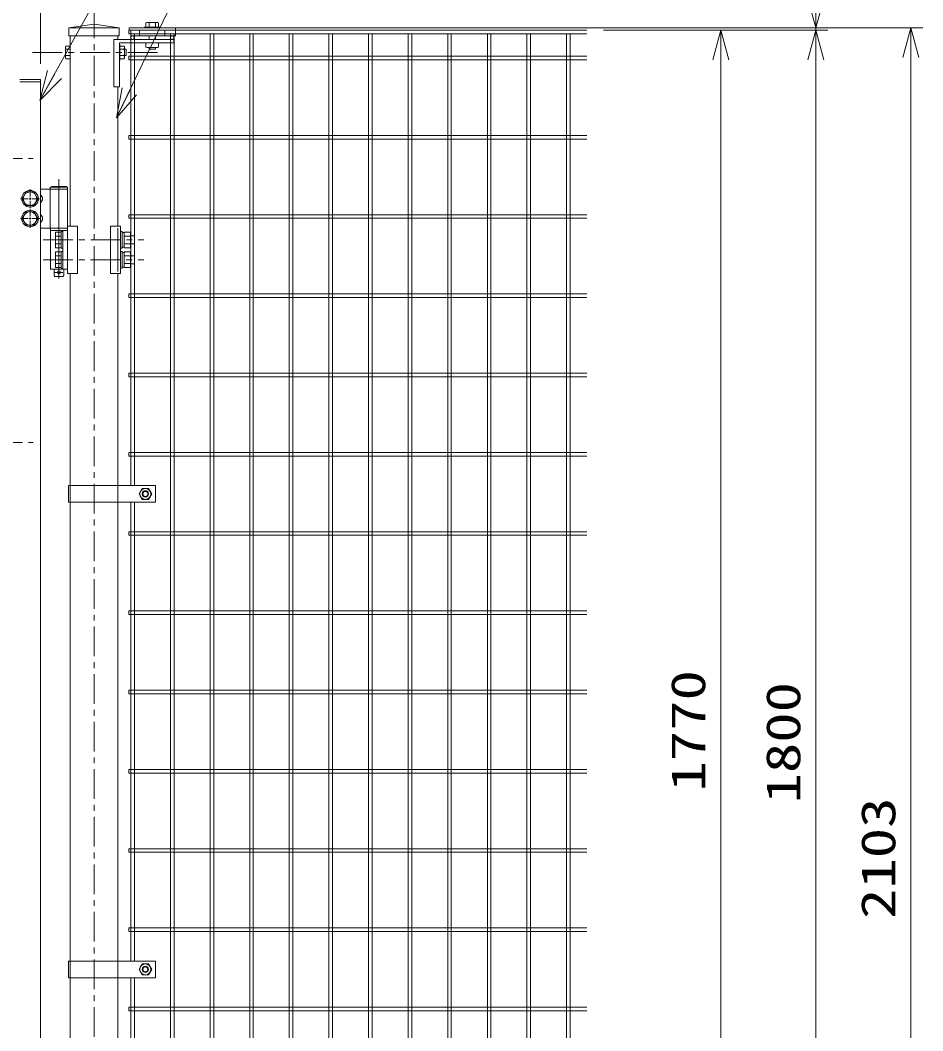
# Model space of a CAD drawing. Units: millimetres, scale not verified. Extents: x -4455 to 4455, y -3150 to 3150.
# Drawn here: x -1773 to -634, y -314 to 962 of the extents above; entities that cross this region are included whole.
import ezdxf
from ezdxf.enums import TextEntityAlignment as Align

# ---------------------------------------------------------------- set-up
doc = ezdxf.new("R2010")
doc.units = ezdxf.units.MM
doc.header["$LTSCALE"] = 30
doc.linetypes.add('USER1', pattern=[2, 1.25, -0.25, 0.25, -0.25])
doc.linetypes.add('USER4', pattern=[0.26, 0.01, -0.25])
for name, color, linetype, lineweight in [('0-0_外形線', 7, 'Continuous', 9), ('0-1_軸線', 2, 'USER1', 18), ('0-2_0', 7, 'Continuous', 9), ('0-3_寸法線', 1, 'Continuous', 18), ('0-6_丁番', 3, 'Continuous', 18), ('0-9_NEO', 152, 'Continuous', 18), ('0-B_1', 7, 'Continuous', 9), ('0-C_2', 7, 'Continuous', 9)]:
    doc.layers.add(name, color=color, linetype=linetype, lineweight=lineweight)
doc.styles.add('ＭＳ ゴシック', font='')
doc.styles.get('ＭＳ ゴシック').set_extended_font_data('MS Gothic')

# ---------------------------------------------------------------- blocks, each defined once
blk = doc.blocks.new('_Open30')
at = {"layer": '0-2_0', "color": 2, "lineweight": 18}
blk.add_line((0, 0), (-30, 0), dxfattribs=at)
blk.add_lwpolyline([(-30, 8.04), (0, 0), (-30, -8.04)], dxfattribs=at)

msp = doc.modelspace()

# ---------------------------------------------------------------- linework, layer by layer
at = {"layer": '0-0_外形線'}
for p, q in [((-1679.93, 956.56), (-1711.68, 951.89)), ((-1679.93, 956.56), (-1648.18, 951.89)), ((-1648.18, 951.89), (-1711.68, 951.89)), ((-1711.68, 951.89), (-1711.68, 941.89)), ((-1648.18, 951.89), (-1658.68, 951.89)), ((-1648.18, 951.89), (-1648.18, 941.89)), ((-1711.68, 941.89), (-1648.18, 941.89)), ((-1710.18, 941.89), (-1710.18, 701.89)), ((-1649.68, 937.39), (-1649.68, 941.89)), ((-1747.68, -827.11), (-1747.68, 883.89)), ((-1649.68, 701.89), (-1649.68, 877.39)), ((-1713.37, 701.89), (-1713.37, 641.89)), ((-1713.37, 701.89), (-1700.9, 701.89)), ((-1700.9, 701.89), (-1700.9, 641.89)), ((-1658.96, 701.89), (-1646.48, 701.89)), ((-1658.96, 701.89), (-1658.96, 641.89)), ((-1646.48, 701.89), (-1646.48, 641.89)), ((-1713.37, 641.89), (-1700.9, 641.89)), ((-1710.18, 641.89), (-1710.18, 74.39)), ((-1710.18, 641.89), (-1710.18, 574.56)), ((-1658.96, 641.89), (-1646.48, 641.89)), ((-1649.68, 74.39), (-1649.68, 641.89)), ((-1649.68, 574.56), (-1649.68, 641.89)), ((-1649.68, -636.11), (-1649.68, 111.64)), ((-1710.18, 74.39), (-1710.18, -636.11))]:
    msp.add_line(p, q, dxfattribs=at)
at = {"layer": '0-0_外形線', "color": 2, "lineweight": 18}
msp.add_line((-1724.22, 760.86), (-1724.22, 635.66), dxfattribs=at)
at = {"layer": '0-0_外形線'}
msp.add_lwpolyline([(-1773.68, 886.89), (-1747.68, 886.89), (-1747.68, 883.89), (-1773.68, 883.89)], dxfattribs=at)
at = {"layer": '0-1_軸線'}
for p, q in [((-1679.93, 976.45), (-1679.93, -1247.05)), ((-1757.44, 920.89), (-1599.83, 920.89)), ((-2827.78, 786.89), (-1756.58, 786.89)), ((-1744.13, 684.39), (-1616.84, 684.39)), ((-1744.19, 659.39), (-1616.89, 659.39)), ((-2827.78, 428.89), (-1756.58, 428.89))]:
    msp.add_line(p, q, dxfattribs=at)
at = {"layer": '0-3_寸法線'}
for p, q in [((-1747.68, 906.39), (-1747.68, 1309.6)), ((-1747.68, 906.39), (-1747.68, 1309.6)), ((-1625.68, 951.89), (-753.71, 951.89)), ((-1036.87, 951.89), (-633.71, 951.89)), ((-1036.87, 948.89), (-753.71, 948.89)), ((-1036.87, 948.89), (-873.71, 948.89)), ((-1036.87, 948.89), (-753.71, 948.89))]:
    msp.add_line(p, q, dxfattribs=at)
at = {"layer": '0-3_寸法線', "color": 2}
for p, q in [((-768.71, 948.89), (-768.71, 951.89)), ((-888.71, -783.61), (-888.71, 911.39)), ((-768.71, -813.61), (-768.71, 911.39)), ((-768.71, 911.39), (-768.71, 873.89)), ((-648.71, -1113.61), (-648.71, 914.39))]:
    msp.add_line(p, q, dxfattribs=at)
at = {"layer": '0-3_寸法線', "color": 4}
for points in [[(-1063.5, 1236.74), (-1539.35, 1236.74), (-1746.91, 862.64)], [(-1103.39, 1144.19), (-1503.95, 1144.19), (-1650.59, 840.45)]]:
    msp.add_lwpolyline(points, dxfattribs=at)
at = {"layer": '0-6_丁番'}
for p, q in [((-1760.68, 739.09), (-1760.68, 748.24)), ((-1760.68, 739.09), (-1760.68, 748.24)), ((-1725.87, 748.39), (-1747.68, 748.39)), ((-1733.22, 751.89), (-1735.07, 750.89)), ((-1735.07, 750.89), (-1735.07, 699.39)), ((-1713.37, 750.89), (-1735.07, 750.89)), ((-1715.22, 751.89), (-1733.22, 751.89)), ((-1725.87, 748.39), (-1713.37, 748.39)), ((-1715.22, 751.89), (-1713.37, 750.89)), ((-1713.37, 750.89), (-1713.37, 647.39)), ((-1763.38, 736.39), (-1772.53, 736.39)), ((-1762.03, 736.39), (-1759.33, 736.39)), ((-1762.03, 736.39), (-1759.33, 736.39)), ((-1760.68, 735.04), (-1760.68, 737.74)), ((-1760.68, 735.04), (-1760.68, 737.74)), ((-1760.68, 733.69), (-1760.68, 724.54)), ((-1760.68, 733.69), (-1760.68, 724.54)), ((-1757.98, 736.39), (-1748.83, 736.39)), ((-1757.98, 736.39), (-1748.83, 736.39)), ((-1760.68, 714.09), (-1760.68, 723.24)), ((-1763.38, 711.39), (-1772.53, 711.39)), ((-1762.03, 711.39), (-1759.33, 711.39)), ((-1760.68, 710.04), (-1760.68, 712.74)), ((-1760.68, 708.69), (-1760.68, 699.54)), ((-1757.98, 711.39), (-1747.68, 711.39)), ((-1713.37, 699.39), (-1747.68, 699.39)), ((-1735.06, 699.39), (-1735.06, 647.39)), ((-1735.06, 696.39), (-1713.37, 696.39)), ((-1721.37, 694.17), (-1728.37, 694.17)), ((-1728.37, 694.17), (-1728.37, 674.54)), ((-1721.37, 689.26), (-1728.37, 689.26)), ((-1721.37, 694.86), (-1719.37, 694.86)), ((-1721.37, 694.86), (-1721.37, 673.86)), ((-1719.37, 696.39), (-1719.37, 647.39)), ((-1649.68, 699.39), (-1649.68, 644.39)), ((-1644.47, 693.56), (-1641.97, 693.56)), ((-1641.97, 694.17), (-1641.97, 674.54)), ((-1633.97, 694.17), (-1641.97, 694.17)), ((-1633.97, 689.26), (-1641.97, 689.26)), ((-1633.97, 674.54), (-1633.97, 694.17)), ((-1633.97, 689.36), (-1628.97, 689.36)), ((-1628.97, 689.36), (-1628.97, 679.36)), ((-1721.37, 679.45), (-1728.37, 679.45)), ((-1633.97, 679.45), (-1641.97, 679.45)), ((-1628.97, 679.36), (-1633.97, 679.36)), ((-1728.37, 674.54), (-1721.37, 674.54)), ((-1728.37, 669.17), (-1728.37, 649.54)), ((-1721.37, 669.17), (-1728.37, 669.17)), ((-1721.37, 664.26), (-1728.37, 664.26)), ((-1721.37, 673.86), (-1719.37, 673.86)), ((-1721.37, 669.86), (-1721.37, 648.86)), ((-1721.37, 669.86), (-1719.37, 669.86)), ((-1644.47, 673.86), (-1646.47, 673.86)), ((-1646.47, 669.86), (-1644.47, 669.86)), ((-1641.97, 675.16), (-1644.47, 675.16)), ((-1644.47, 669.86), (-1644.47, 648.86)), ((-1644.47, 668.56), (-1641.97, 668.56)), ((-1641.97, 674.54), (-1633.97, 674.54)), ((-1641.97, 669.17), (-1641.97, 649.54)), ((-1633.97, 669.17), (-1641.97, 669.17)), ((-1633.97, 664.26), (-1641.97, 664.26)), ((-1633.97, 649.54), (-1633.97, 669.17)), ((-1633.97, 664.36), (-1628.97, 664.36)), ((-1721.37, 654.45), (-1728.37, 654.45)), ((-1633.97, 654.45), (-1641.97, 654.45)), ((-1735.06, 647.39), (-1713.37, 647.39)), ((-1730.22, 647.39), (-1730.22, 639.39)), ((-1729.22, 638.39), (-1730.22, 639.39)), ((-1719.22, 643.39), (-1729.22, 643.39)), ((-1719.22, 638.39), (-1729.22, 638.39)), ((-1728.37, 649.54), (-1721.37, 649.54)), ((-1721.37, 648.86), (-1719.37, 648.86)), ((-1719.22, 638.39), (-1718.22, 639.39)), ((-1718.22, 647.39), (-1718.22, 639.39)), ((-1644.47, 648.86), (-1646.47, 648.86)), ((-1641.97, 650.16), (-1644.47, 650.16)), ((-1641.97, 649.54), (-1633.97, 649.54))]:
    msp.add_line(p, q, dxfattribs=at)
for points in [[(-1765.59, 744.89), (-1770.49, 736.39), (-1765.59, 727.89), (-1755.77, 727.89), (-1750.86, 736.39), (-1755.77, 744.89)], [(-1765.59, 719.89), (-1770.49, 711.39), (-1765.59, 702.89), (-1755.77, 702.89), (-1750.86, 711.39), (-1755.77, 719.89)]]:
    msp.add_lwpolyline(points, close=True, dxfattribs=at)
for points in [[(-1646.47, 694.86), (-1644.47, 694.86), (-1644.47, 673.86)], [(-1628.97, 664.36), (-1628.97, 654.36), (-1633.97, 654.36)]]:
    msp.add_lwpolyline(points, dxfattribs=at)
for centre, radius in [((-1760.68, 736.39), 10.5), ((-1760.68, 736.39), 8.5), ((-1760.68, 711.39), 10.5), ((-1760.68, 711.39), 8.5), ((-1724.22, 643.39), 2)]:
    msp.add_circle(centre, radius, dxfattribs=at)
for centre in [(-1750.92, 736.39), (-1750.92, 711.39)]:
    msp.add_arc(centre, 6, 302.72244, 57.27756, dxfattribs=at)
at = {"layer": '0-9_NEO'}
for p, q in [((-1636.13, 948.89), (-1057.82, 948.89)), ((-1636.13, 948.89), (-1636.13, 944.39)), ((-1636.13, 944.39), (-1057.82, 944.39)), ((-1633.38, 944.39), (-1633.38, 553.56)), ((-1628.88, 944.39), (-1628.88, 553.56)), ((-1583.38, 944.39), (-1583.38, -816.61)), ((-1578.88, 944.39), (-1578.88, -816.61)), ((-1533.38, 944.39), (-1533.38, -816.61)), ((-1528.88, 944.39), (-1528.88, -816.61)), ((-1483.38, 944.39), (-1483.38, -816.61)), ((-1478.88, 944.39), (-1478.88, -816.61)), ((-1433.38, 944.39), (-1433.38, -816.61)), ((-1428.88, 944.39), (-1428.88, -816.61)), ((-1383.38, 944.39), (-1383.38, -816.61)), ((-1378.88, 944.39), (-1378.88, -816.61)), ((-1333.38, 944.39), (-1333.38, -816.61)), ((-1328.88, 944.39), (-1328.88, -816.61)), ((-1283.38, 944.39), (-1283.38, -816.61)), ((-1278.88, 944.39), (-1278.88, -816.61)), ((-1233.38, 944.39), (-1233.38, -816.61)), ((-1228.88, 944.39), (-1228.88, -816.61)), ((-1183.38, 944.39), (-1183.38, -816.61)), ((-1178.88, 944.39), (-1178.88, -816.61)), ((-1133.38, 944.39), (-1133.38, -816.61)), ((-1128.88, 944.39), (-1128.88, -816.61)), ((-1083.38, 944.39), (-1083.38, -816.61)), ((-1078.88, 944.39), (-1078.88, -816.61)), ((-1636.13, 916.14), (-1057.82, 916.14)), ((-1636.13, 916.14), (-1636.13, 911.64)), ((-1636.13, 911.64), (-1057.82, 911.64)), ((-1636.13, 816.14), (-1057.82, 816.14)), ((-1636.13, 816.14), (-1636.13, 811.64)), ((-1636.13, 811.64), (-1057.82, 811.64)), ((-1636.13, 716.14), (-1057.82, 716.14)), ((-1636.13, 716.14), (-1636.13, 711.64)), ((-1636.13, 711.64), (-1057.82, 711.64)), ((-1636.13, 616.14), (-1057.82, 616.14)), ((-1636.13, 616.14), (-1636.13, 611.64)), ((-1636.13, 611.64), (-1057.82, 611.64)), ((-1633.38, 553.56), (-1633.38, 374.39)), ((-1628.88, 553.56), (-1628.88, 374.39)), ((-1636.13, 516.14), (-1057.82, 516.14)), ((-1636.13, 516.14), (-1636.13, 511.64)), ((-1636.13, 511.64), (-1057.82, 511.64)), ((-1636.13, 416.14), (-1057.82, 416.14)), ((-1636.13, 416.14), (-1636.13, 411.64)), ((-1636.13, 411.64), (-1057.82, 411.64)), ((-1633.38, 353.39), (-1633.38, 74.39)), ((-1628.88, 353.39), (-1628.88, 53.39)), ((-1636.13, 316.14), (-1057.82, 316.14)), ((-1636.13, 316.14), (-1636.13, 311.64)), ((-1636.13, 311.64), (-1057.82, 311.64)), ((-1636.13, 216.14), (-1057.82, 216.14)), ((-1636.13, 216.14), (-1636.13, 211.64)), ((-1636.13, 211.64), (-1057.82, 211.64)), ((-1636.13, 116.14), (-1057.82, 116.14)), ((-1636.13, 116.14), (-1636.13, 111.64)), ((-1636.13, 111.64), (-1057.82, 111.64)), ((-1633.38, 74.39), (-1633.38, -225.61)), ((-1628.88, 53.39), (-1628.88, -225.61)), ((-1636.13, 16.14), (-1057.82, 16.14)), ((-1636.13, 16.14), (-1636.13, 11.64)), ((-1636.13, 11.64), (-1057.82, 11.64)), ((-1636.13, -83.86), (-1057.82, -83.86)), ((-1636.13, -83.86), (-1636.13, -88.36)), ((-1636.13, -88.36), (-1057.82, -88.36)), ((-1636.13, -183.86), (-1057.82, -183.86)), ((-1636.13, -183.86), (-1636.13, -188.36)), ((-1636.13, -188.36), (-1057.82, -188.36)), ((-1633.38, -246.61), (-1633.38, -546.61)), ((-1628.88, -246.61), (-1628.88, -546.61)), ((-1636.13, -283.86), (-1057.82, -283.86)), ((-1636.13, -283.86), (-1636.13, -288.36)), ((-1636.13, -288.36), (-1057.82, -288.36))]:
    msp.add_line(p, q, dxfattribs=at)
at = {"layer": '0-B_1'}
for p, q in [((-1635.58, 948.89), (-1635.58, 951.89)), ((-1635.58, 951.89), (-1577.08, 951.89)), ((-1635.58, 948.89), (-1622.33, 948.89)), ((-1622.33, 948.89), (-1635.58, 948.89)), ((-1633.58, 948.89), (-1633.58, 941.89)), ((-1622.33, 948.89), (-1622.33, 941.89)), ((-1616.33, 952.89), (-1616.33, 951.89)), ((-1616.33, 952.39), (-1616.33, 951.89)), ((-1596.33, 952.89), (-1596.33, 951.89)), ((-1596.33, 952.39), (-1596.33, 951.89)), ((-1590.33, 948.89), (-1590.33, 941.89)), ((-1577.08, 948.89), (-1590.33, 948.89)), ((-1577.08, 948.89), (-1577.08, 951.89)), ((-1577.08, 941.89), (-1577.08, 948.89)), ((-1654.88, 937.39), (-1579.08, 937.39)), ((-1654.88, 937.39), (-1654.88, 877.39)), ((-1647.88, 877.39), (-1647.88, 932.89)), ((-1647.88, 932.89), (-1579.08, 932.89)), ((-1647.88, 930.89), (-1647.38, 930.89)), ((-1577.08, 941.89), (-1633.58, 941.89)), ((-1610.33, 941.89), (-1610.33, 937.39)), ((-1602.33, 941.89), (-1602.33, 937.39)), ((-1579.08, 932.89), (-1579.08, 937.39)), ((-1641.48, 924.89), (-1639.48, 924.89)), ((-1639.48, 916.89), (-1639.48, 924.89)), ((-1610.33, 926.99), (-1610.33, 924.99)), ((-1610.33, 924.99), (-1602.33, 924.99)), ((-1602.33, 926.99), (-1602.33, 924.99)), ((-1647.88, 910.89), (-1647.38, 910.89)), ((-1641.48, 916.89), (-1639.48, 916.89)), ((-1654.88, 877.39), (-1647.88, 877.39)), ((-1712.18, 374.39), (-1712.18, 353.39)), ((-1712.18, 374.39), (-1602.43, 374.39)), ((-1602.43, 353.39), (-1602.43, 374.39)), ((-1712.18, 353.39), (-1602.43, 353.39)), ((-1712.18, -225.61), (-1712.18, -246.61)), ((-1712.18, -225.61), (-1602.43, -225.61)), ((-1602.43, -246.61), (-1602.43, -225.61)), ((-1712.18, -246.61), (-1602.43, -246.61))]:
    msp.add_line(p, q, dxfattribs=at)
at = {"layer": '0-B_1', "linetype": 'USER4'}
for p, q in [((-1622.33, 948.89), (-1590.33, 948.89)), ((-1590.33, 948.89), (-1622.33, 948.89))]:
    msp.add_line(p, q, dxfattribs=at)
at = {"layer": '0-B_1'}
for centre in [(-1631.33, 939.64), (-1581.33, 939.64)]:
    msp.add_circle(centre, 2.25, dxfattribs=at)
at = {"layer": '0-C_2'}
for p, q in [((-1613.26, 958.79), (-1614.33, 958.17)), ((-1614.33, 952.89), (-1614.33, 958.17)), ((-1599.4, 958.79), (-1613.26, 958.79)), ((-1610.33, 952.89), (-1610.33, 958.17)), ((-1602.33, 952.89), (-1602.33, 958.17)), ((-1599.4, 958.79), (-1598.33, 958.17)), ((-1598.33, 952.89), (-1598.33, 958.17)), ((-1596.33, 952.89), (-1616.33, 952.89)), ((-1647.38, 910.89), (-1647.38, 930.89)), ((-1614.33, 932.89), (-1614.33, 927.6)), ((-1598.33, 932.89), (-1598.33, 927.6)), ((-1716.08, 927.81), (-1715.46, 928.89)), ((-1716.08, 913.96), (-1716.08, 927.81)), ((-1710.18, 928.89), (-1715.46, 928.89)), ((-1710.18, 924.89), (-1715.46, 924.89)), ((-1647.38, 928.89), (-1642.1, 928.89)), ((-1647.38, 924.89), (-1642.1, 924.89)), ((-1641.48, 927.81), (-1642.1, 928.89)), ((-1641.48, 913.96), (-1641.48, 927.81)), ((-1613.26, 926.99), (-1614.33, 927.6)), ((-1613.26, 926.99), (-1599.4, 926.99)), ((-1599.4, 926.99), (-1598.33, 927.6)), ((-1716.08, 913.96), (-1715.46, 912.89)), ((-1710.18, 916.89), (-1715.46, 916.89)), ((-1710.18, 912.89), (-1715.46, 912.89)), ((-1647.38, 916.89), (-1642.1, 916.89)), ((-1647.38, 912.89), (-1642.1, 912.89)), ((-1641.48, 913.96), (-1642.1, 912.89)), ((-1619.13, 370.81), (-1623.13, 363.89)), ((-1611.13, 370.81), (-1619.13, 370.81)), ((-1607.13, 363.89), (-1611.13, 370.81)), ((-1623.13, 363.89), (-1619.13, 356.96)), ((-1611.13, 356.96), (-1607.13, 363.89)), ((-1619.13, 356.96), (-1611.13, 356.96)), ((-1619.13, -229.19), (-1623.13, -236.11)), ((-1611.13, -229.19), (-1619.13, -229.19)), ((-1607.13, -236.11), (-1611.13, -229.19)), ((-1623.13, -236.11), (-1619.13, -243.04)), ((-1611.13, -243.04), (-1607.13, -236.11)), ((-1619.13, -243.04), (-1611.13, -243.04))]:
    msp.add_line(p, q, dxfattribs=at)
for centre, radius in [((-1615.13, 363.89), 6.93), ((-1615.13, 363.89), 3.2), ((-1615.13, -236.11), 6.93), ((-1615.13, -236.11), 3.2)]:
    msp.add_circle(centre, radius, dxfattribs=at)
at = {"layer": '0-C_2', "color": 4, "lineweight": 18}
for centre in [(-1615.13, 363.89), (-1615.13, -236.11)]:
    msp.add_circle(centre, 4, dxfattribs=at)
at = {"layer": '0-C_2'}
for centre, radius, start, end in [((-1613.26, 951.55), 7.23, 66.1207, 90), ((-1606.33, 945.52), 13.26, 72.43996, 107.54964), ((-1599.4, 951.55), 7.23, 90, 113.88143), ((-1708.85, 927.81), 7.23, 180, 203.87521), ((-1702.81, 920.89), 13.26, 162.45032, 197.56), ((-1648.71, 927.81), 7.23, 336.12479, 0), ((-1654.74, 920.89), 13.26, 342.44, 17.54968), ((-1708.85, 913.96), 7.23, 156.11448, 180), ((-1648.71, 913.96), 7.23, 0, 23.88552)]:
    msp.add_arc(centre, radius, start, end, dxfattribs=at)

# ---------------------------------------------------------------- block references
at = {"layer": '0-3_寸法線', "xscale": 1.25, "yscale": 1.25}
for p, rotation in [((-768.71, 951.89), 270), ((-888.71, 948.89), 90), ((-768.71, 948.89), 90), ((-768.71, 948.89), 90), ((-648.71, 951.89), 90), ((-1748.14, 860.46), 240.68512), ((-1651.69, 838.21), 243.84822)]:
    msp.add_blockref('_Open30', p, dxfattribs=dict(at, rotation=rotation))

# ---------------------------------------------------------------- texts
at = {"layer": '0-3_寸法線', "color": 3, "style": 'ＭＳ ゴシック', "width": 1.3}
for s, p in [('1770', (-895.38, -11.7)), ('1800', (-775.38, -26.7)), ('2103', (-655.38, -172.47))]:
    msp.add_text(s, height=43.33, rotation=90, dxfattribs=at).set_placement(p, align=Align.BOTTOM_LEFT)

doc.saveas('drawing.dxf')
